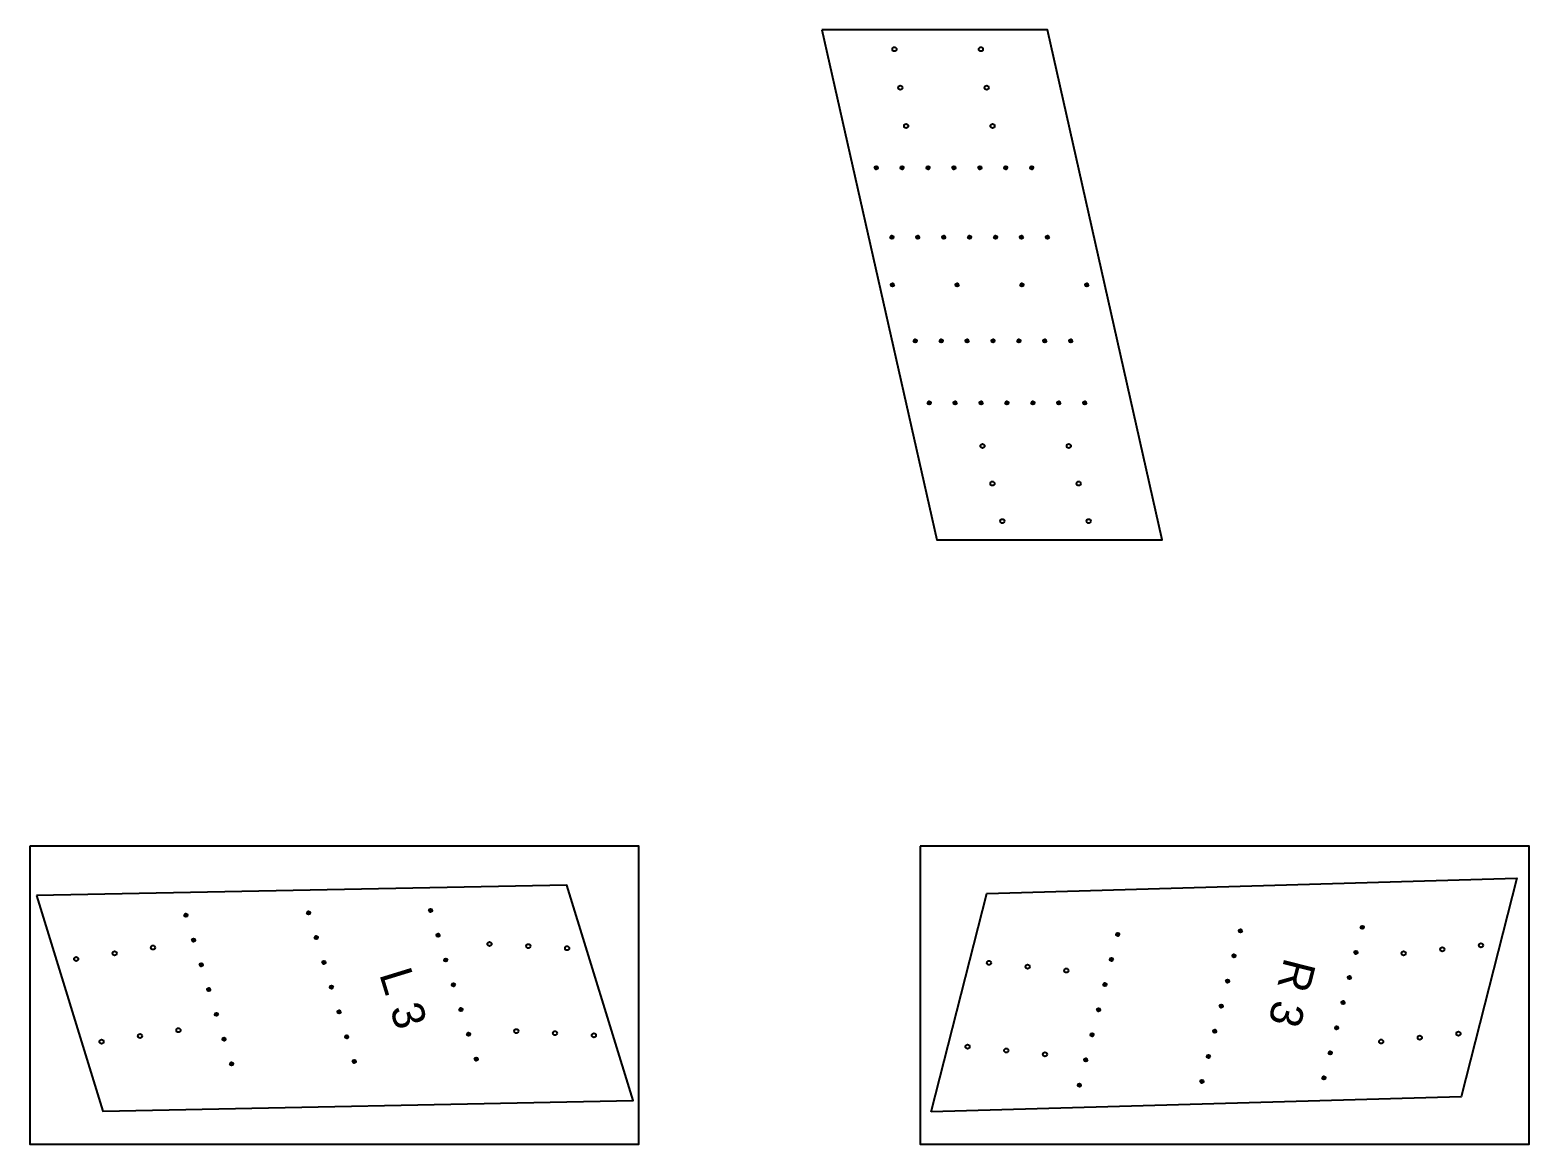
# Model space of a CAD drawing. Extents: x 50 to 503, y 33 to 383.
# Drawn here: x 49.9 to 281.3, y 32.8 to 204.8 of the extents above; entities that cross this region are included whole.
import ezdxf

# ---------------------------------------------------------------- set-up
doc = ezdxf.new("R2010")
doc.units = 0
doc.header["$PDMODE"] = 32
doc.header["$PDSIZE"] = 0.51
doc.layers.get('0').update_dxf_attribs({"linetype": 'CONTINUOUS'})
for name, color, linetype in [('DRILLING', 3, 'CONTINUOUS'), ('ENGRAVE', 4, 'CONTINUOUS'), ('HALF_DRILL', 200, 'CONTINUOUS'), ('LAYOUT', 10, 'CONTINUOUS')]:
    doc.layers.add(name, color=color, linetype=linetype)

# ---------------------------------------------------------------- blocks, each defined once
blk = doc.blocks.new('*U15')
at = {"layer": 'ENGRAVE'}
blk.add_point((0, 0), dxfattribs=at)
blk = doc.blocks.new('*U16')
at = {"layer": 'ENGRAVE', "color": 0, "linetype": 'BYBLOCK'}
for p in [(-24, 0), (-20, 0), (-16, 0), (-12, 0), (-8, 0), (-4, 0), (0, 0)]:
    blk.add_blockref('*U15', p, dxfattribs=at)
blk = doc.blocks.new('*U17')
at = {"layer": 'ENGRAVE'}
blk.add_point((0, 0), dxfattribs=at)
blk = doc.blocks.new('*U18')
at = {"layer": 'ENGRAVE', "color": 0, "linetype": 'BYBLOCK'}
for p in [(-24, 0), (-20, 0), (-16, 0), (-12, 0), (-8, 0), (-4, 0), (0, 0)]:
    blk.add_blockref('*U17', p, dxfattribs=at)
blk = doc.blocks.new('*U19')
at = {"layer": 'ENGRAVE'}
blk.add_point((0, 0), dxfattribs=at)
blk = doc.blocks.new('*U20')
at = {"layer": 'ENGRAVE', "color": 0, "linetype": 'BYBLOCK'}
for p in [(-24, 0), (-20, 0), (-16, 0), (-12, 0), (-8, 0), (-4, 0), (0, 0)]:
    blk.add_blockref('*U19', p, dxfattribs=at)
blk = doc.blocks.new('*U21')
at = {"layer": 'ENGRAVE'}
blk.add_point((0, 0), dxfattribs=at)
blk = doc.blocks.new('*U22')
at = {"layer": 'ENGRAVE', "color": 0, "linetype": 'BYBLOCK'}
for p in [(-24, 0), (-20, 0), (-16, 0), (-12, 0), (-8, 0), (-4, 0), (0, 0)]:
    blk.add_blockref('*U21', p, dxfattribs=at)
blk = doc.blocks.new('*U23')
at = {"layer": 'HALF_DRILL'}
blk.add_point((0, 0), dxfattribs=at)
blk = doc.blocks.new('*U24')
at = {"layer": 'HALF_DRILL', "color": 0, "linetype": 'BYBLOCK'}
for p in [(-30, 0), (-20, 0), (-10, 0), (0, 0)]:
    blk.add_blockref('*U23', p, dxfattribs=at)
blk = doc.blocks.new('*U59')
blk.add_text('R 3', height=5, rotation=255.6916).set_placement((243.57, 61.76))
blk = doc.blocks.new('*U41')
at = {"layer": 'ENGRAVE'}
blk.add_point((0, 0), dxfattribs=at)
blk = doc.blocks.new('*U42')
at = {"layer": 'ENGRAVE', "color": 0, "linetype": 'BYBLOCK'}
for p in [(-24, 0), (-20, 0), (-16, 0), (-12, 0), (-8, 0), (-4, 0), (0, 0)]:
    blk.add_blockref('*U41', p, dxfattribs=at)
blk = doc.blocks.new('*U43')
at = {"layer": 'ENGRAVE'}
blk.add_point((0, 0), dxfattribs=at)
blk = doc.blocks.new('*U44')
at = {"layer": 'ENGRAVE', "color": 0, "linetype": 'BYBLOCK'}
for p in [(-24, 0), (-20, 0), (-16, 0), (-12, 0), (-8, 0), (-4, 0), (0, 0)]:
    blk.add_blockref('*U43', p, dxfattribs=at)
blk = doc.blocks.new('*U45')
at = {"layer": 'ENGRAVE'}
blk.add_point((0, 0), dxfattribs=at)
blk = doc.blocks.new('*U46')
at = {"layer": 'ENGRAVE', "color": 0, "linetype": 'BYBLOCK'}
for p in [(-24, 0), (-20, 0), (-16, 0), (-12, 0), (-8, 0), (-4, 0), (0, 0)]:
    blk.add_blockref('*U45', p, dxfattribs=at)
blk = doc.blocks.new('*U60')
blk.add_text('L 3', height=5, rotation=287.0847).set_placement((103.75, 59.06))
blk = doc.blocks.new('*U47')
at = {"layer": 'ENGRAVE'}
blk.add_point((0, 0), dxfattribs=at)
blk = doc.blocks.new('*U48')
at = {"layer": 'ENGRAVE', "color": 0, "linetype": 'BYBLOCK'}
for p in [(-24, 0), (-20, 0), (-16, 0), (-12, 0), (-8, 0), (-4, 0), (0, 0)]:
    blk.add_blockref('*U47', p, dxfattribs=at)
blk = doc.blocks.new('*U49')
at = {"layer": 'ENGRAVE'}
blk.add_point((0, 0), dxfattribs=at)
blk = doc.blocks.new('*U50')
at = {"layer": 'ENGRAVE', "color": 0, "linetype": 'BYBLOCK'}
for p in [(-24, 0), (-20, 0), (-16, 0), (-12, 0), (-8, 0), (-4, 0), (0, 0)]:
    blk.add_blockref('*U49', p, dxfattribs=at)
blk = doc.blocks.new('*U51')
at = {"layer": 'ENGRAVE'}
blk.add_point((0, 0), dxfattribs=at)
blk = doc.blocks.new('*U52')
at = {"layer": 'ENGRAVE', "color": 0, "linetype": 'BYBLOCK'}
for p in [(-24, 0), (-20, 0), (-16, 0), (-12, 0), (-8, 0), (-4, 0), (0, 0)]:
    blk.add_blockref('*U51', p, dxfattribs=at)

msp = doc.modelspace()

# ---------------------------------------------------------------- linework, layer by layer
at = {"color": 7, "linetype": 'CONTINUOUS'}
for points in [[(172.122, 204.807), (189.863, 126.087), (224.667, 126.087), (206.926, 204.807)], [(50.871, 71.186), (61.096, 37.918), (142.956, 39.525), (132.732, 72.793)], [(188.968, 37.772), (197.57, 71.496), (279.412, 73.856), (270.81, 40.131)]]:
    msp.add_lwpolyline(points, close=True, dxfattribs=at)
at = {"layer": 'DRILLING'}
for centre in [(183.313, 201.841), (196.66, 201.841), (184.212, 195.909), (197.56, 195.909), (185.112, 189.977), (198.459, 189.977), (196.908, 140.59), (210.222, 140.59), (198.44, 134.789), (211.754, 134.789), (199.972, 128.988), (213.286, 128.988), (62.921, 62.268), (68.856, 63.151), (120.797, 63.693), (126.788, 63.372), (132.78, 63.051), (261.923, 62.264), (267.892, 62.875), (273.86, 63.486), (56.987, 61.385), (197.9, 60.791), (203.871, 60.196), (209.841, 59.601), (60.908, 48.626), (66.843, 49.509), (72.777, 50.392), (124.927, 50.256), (130.918, 49.935), (136.909, 49.614), (258.449, 48.642), (264.417, 49.253), (270.386, 49.864), (194.602, 47.857), (200.572, 47.263), (206.543, 46.668)]:
    msp.add_circle(centre, 0.322, dxfattribs=at)
at = {"layer": 'LAYOUT'}
for points in [[(49.856, 78.824), (49.856, 32.824), (143.856, 32.824), (143.856, 78.824)], [(187.277, 78.824), (187.277, 32.824), (281.277, 32.824), (281.277, 78.824)]]:
    msp.add_lwpolyline(points, close=True, dxfattribs=at)

# ---------------------------------------------------------------- block references
for name in ['*U59', '*U60']:
    msp.add_blockref(name, (0, 0))
at = {"layer": 'ENGRAVE'}
for name, p, rotation in [('*U16', (180.502, 183.545), 180), ('*U18', (182.922, 172.807), 180), ('*U20', (186.528, 156.807), 180), ('*U22', (188.684, 147.237), 180), ('*U46', (217.788, 65.188), 75.69164554134177), ('*U44', (236.72, 65.734), 75.69164554134177), ('*U42', (255.536, 66.277), 75.69164554134177)]:
    msp.add_blockref(name, p, dxfattribs=dict(at, rotation=rotation))
at = {"layer": 'ENGRAVE', "xscale": -1, "rotation": 107.0846843547966}
for name, p in [('*U52', (80.985, 45.197)), ('*U50', (99.922, 45.569)), ('*U48', (118.741, 45.938))]:
    msp.add_blockref(name, p, dxfattribs=at)
at = {"layer": 'HALF_DRILL', "rotation": 180}
msp.add_blockref('*U24', (182.993, 165.447), dxfattribs=at)

doc.saveas('drawing.dxf')
